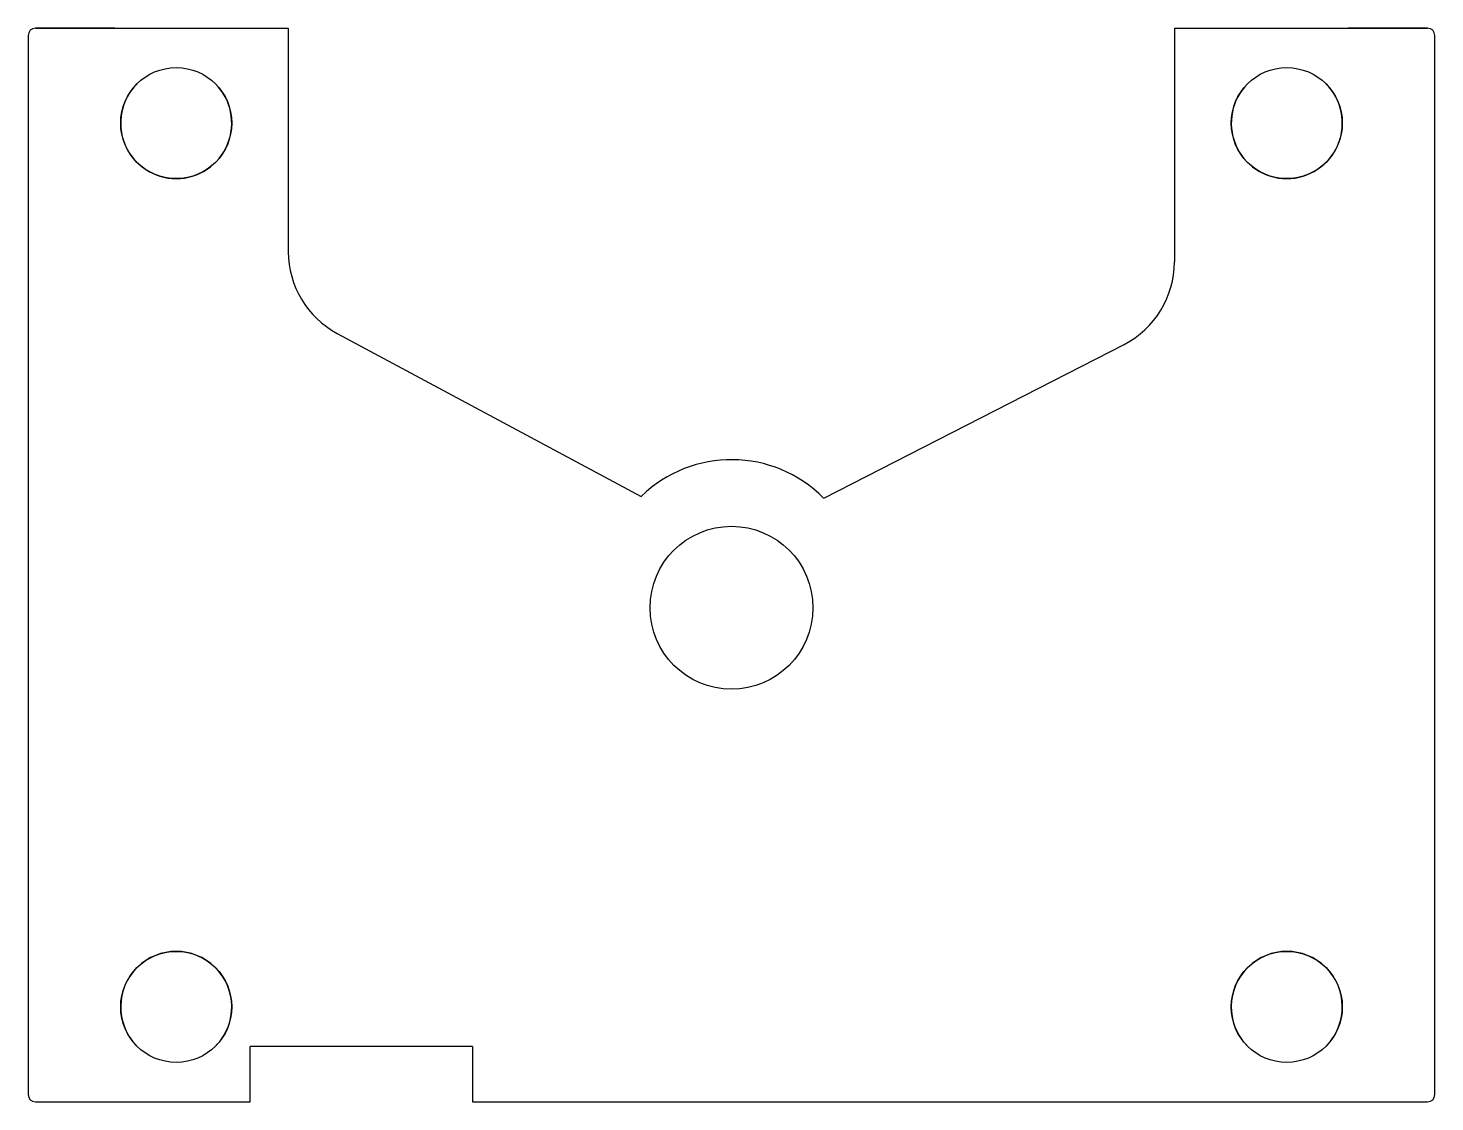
# Model space of a CAD drawing. Header units: millimetres. Extents: x -19 to 19, y -13.3 to 15.7.
import ezdxf

# ---------------------------------------------------------------- set-up
doc = ezdxf.new("R2010")
doc.units = ezdxf.units.MM
doc.layers.get('0').update_dxf_attribs({"linetype": 'CONTINUOUS'})

msp = doc.modelspace()

# ---------------------------------------------------------------- linework, layer by layer
for p, q in [((-16.654, 15.655), (-18.8, 15.655)), ((-18.8, 15.655), (-11.972, 15.655)), ((-11.972, 15.655), (-11.972, 9.615)), ((11.964, 15.655), (18.8, 15.655)), ((11.964, 15.655), (11.964, 9.34)), ((18.8, 15.655), (16.654, 15.655)), ((-19, 15.455), (-19, -13.145)), ((19, -13.145), (19, 15.455)), ((-10.653, 7.412), (-2.44, 3.01)), ((2.49, 2.96), (10.603, 7.115)), ((-7, -11.845), (-13, -11.845)), ((-13, -13.345), (-13, -11.845)), ((-7, -11.845), (-7, -13.345)), ((-18.8, -13.345), (-16.654, -13.345)), ((-18.8, -13.345), (-13, -13.345)), ((-13.346, -13.345), (-13, -13.345)), ((-7, -13.345), (13.346, -13.345)), ((-7, -13.345), (18.8, -13.345)), ((16.654, -13.345), (18.8, -13.345))]:
    msp.add_line(p, q)
for centre, radius in [((-15, 13.091), 1.5), ((15, 13.091), 1.5), ((0, 0), 2.2), ((0, 0), 2.2), ((-15, -10.78), 1.5), ((15, -10.78), 1.5)]:
    msp.add_circle(centre, radius)
for centre, radius, start, end in [((-18.8, 15.455), 0.2, 90, 180), ((18.8, 15.455), 0.2, 0, 90), ((-15, 13.091), 1.5, -225.0991, 45.0991), ((15, 13.091), 1.5, -225.0991, 45.0991), ((-9.472, 9.615), 2.5, 180, 241.8084), ((9.464, 9.34), 2.5, 297.1156, 360), ((0, 0.5), 3.5, 44.6582, 134.1909), ((-15, -10.78), 1.5, -43.7617, 223.7617), ((15, -10.78), 1.5, -43.7617, 223.7617), ((-18.8, -13.145), 0.2, 180, 270), ((18.8, -13.145), 0.2, -90, 0)]:
    msp.add_arc(centre, radius, start, end)

doc.saveas('drawing.dxf')
